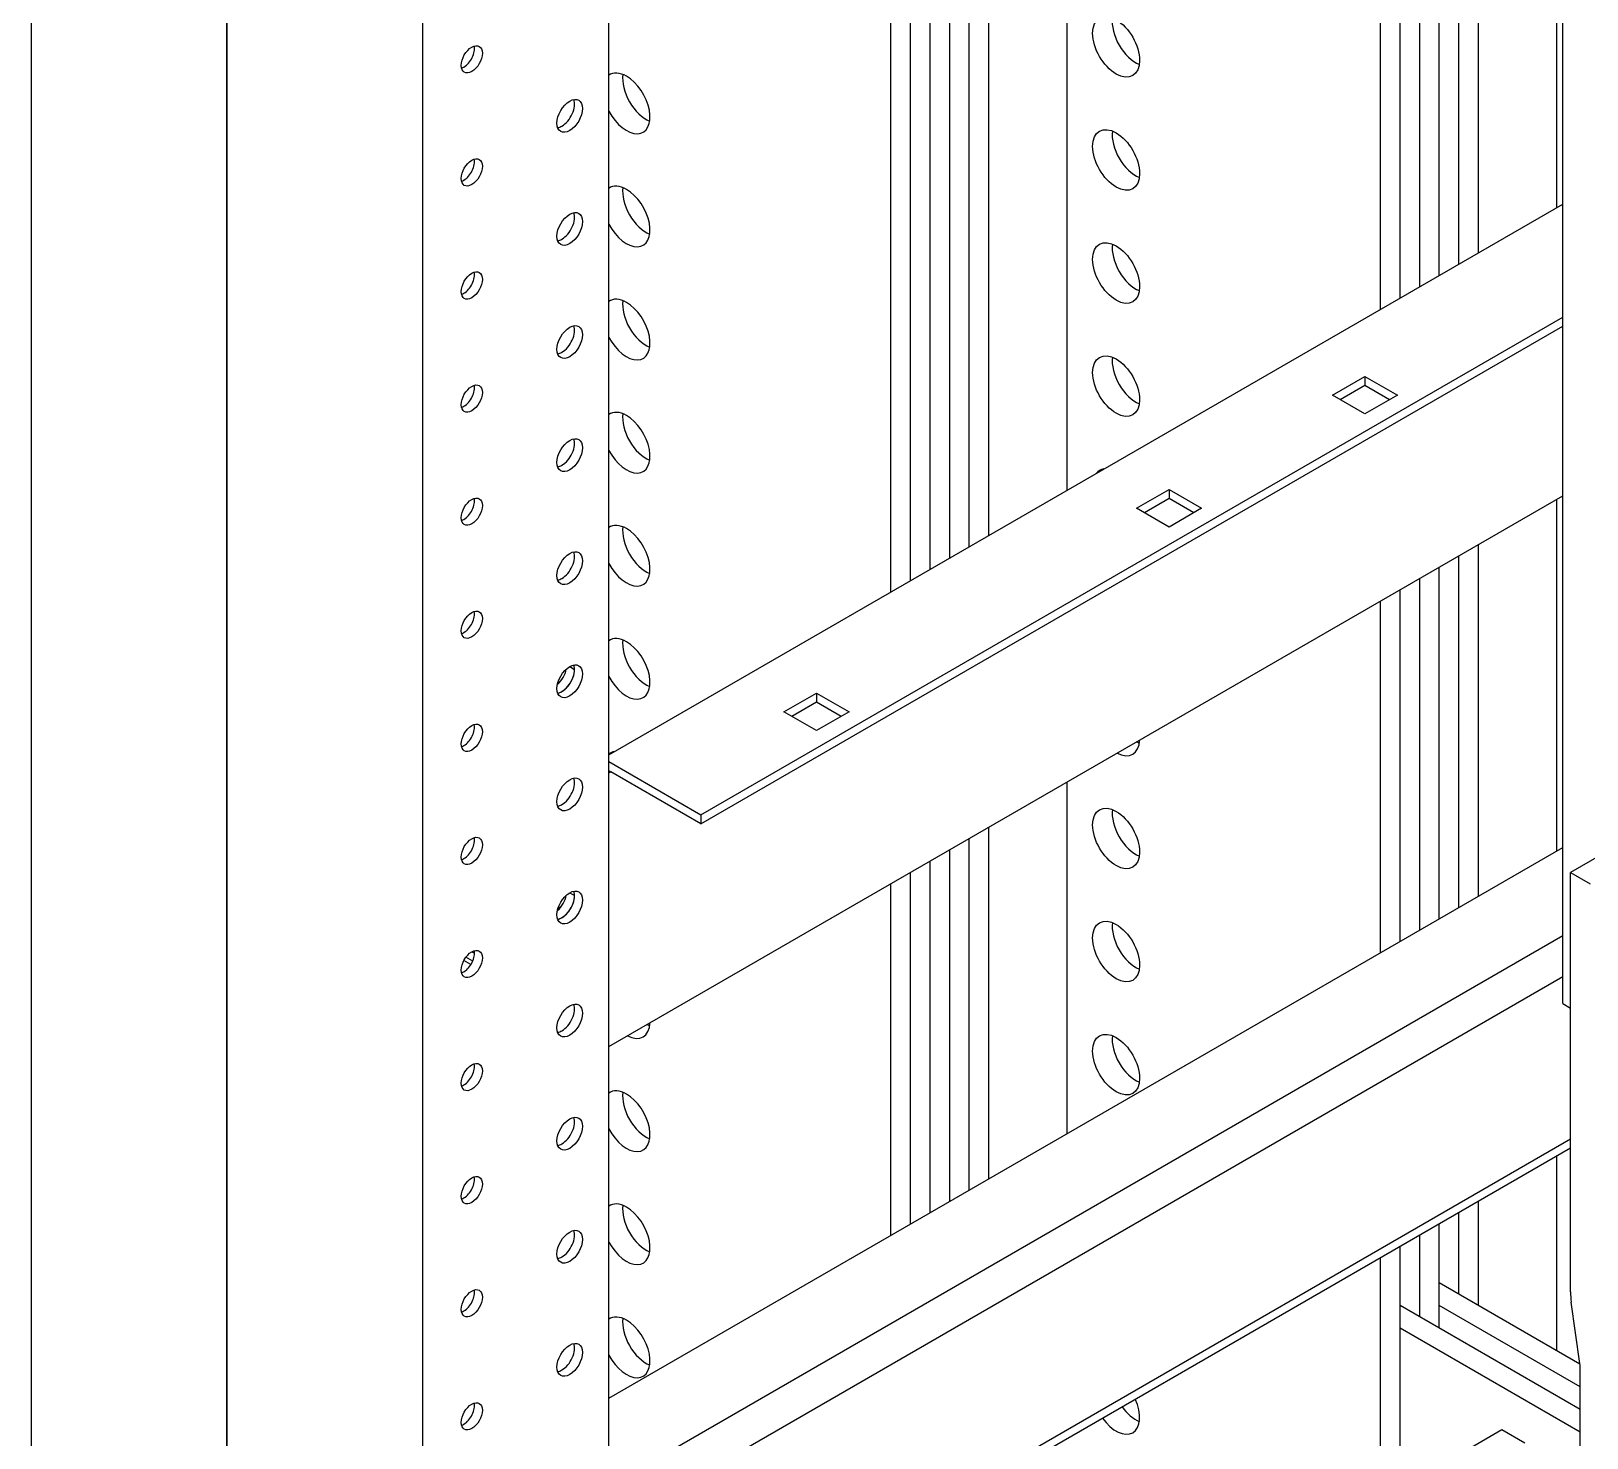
# Model space of a CAD drawing. Header units: millimetres. Extents: x -116965 to 323937, y 291661 to 566926.
# Drawn here: x -11378.6 to -11218.1, y 326248.7 to 326393.8 of the extents above; entities that cross this region are included whole.
import ezdxf

# ---------------------------------------------------------------- set-up
doc = ezdxf.new("R2010")
doc.units = ezdxf.units.MM
doc.layers.add('ALPHA', color=255, linetype='Continuous')

msp = doc.modelspace()

# ---------------------------------------------------------------- linework, layer by layer
at = {"layer": 'ALPHA'}
for p, q in [((-11221.24866, 326375.618233), (-11221.24866, 326651.71072)), ((-11271.756287, 326346.457641), (-11271.756287, 326622.550127)), ((-11231.35018, 326369.786117), (-11231.35018, 326608.55304)), ((-11229.329875, 326370.952541), (-11229.329875, 326609.719464)), ((-11233.370485, 326368.619693), (-11233.370485, 326607.386617)), ((-11235.390791, 326367.45327), (-11235.390791, 326606.220193)), ((-11239.431401, 326365.120422), (-11239.431401, 326603.887346)), ((-11237.411096, 326366.286846), (-11237.411096, 326605.053769)), ((-11279.837503, 326341.791949), (-11279.837503, 326580.558872)), ((-11283.878113, 326339.459101), (-11283.878113, 326578.226025)), ((-11281.857808, 326340.625525), (-11281.857808, 326579.392448)), ((-11285.898418, 326338.292678), (-11285.898418, 326577.059601)), ((-11287.918723, 326337.126254), (-11287.918723, 326575.893177)), ((-11289.939028, 326335.95983), (-11289.939028, 326574.726754)), ((-11378.630421, 326522.121045), (-11378.630421, 326055.55157)), ((-11358.427375, 326043.887336), (-11358.427375, 326510.456811)), ((-11358.42737, 326510.456808), (-11358.42737, 326043.887334)), ((-11319.031426, 326160.646347), (-11319.031426, 326509.873599)), ((-11338.224324, 326032.223099), (-11338.224324, 326498.792574)), ((-11220.642568, 326293.502005), (-11220.642568, 326431.60657)), ((-11319.031426, 326319.163326), (-11220.642568, 326375.96816)), ((-11309.535992, 326312.981281), (-11220.642568, 326364.303923)), ((-11309.535992, 326312.048142), (-11220.642568, 326363.370784)), ((-11244.401356, 326356.2556), (-11241.047649, 326358.191863)), ((-11241.047649, 326358.191863), (-11237.693943, 326356.2556)), ((-11241.047649, 326358.191863), (-11241.047649, 326357.258724)), ((-11241.047649, 326357.258724), (-11243.593234, 326355.78903)), ((-11238.502065, 326355.78903), (-11241.047649, 326357.258724)), ((-11241.047649, 326354.319336), (-11244.401356, 326356.2556)), ((-11237.693943, 326356.2556), (-11241.047649, 326354.319336)), ((-11319.031426, 326289.069595), (-11220.642568, 326345.874429)), ((-11264.604407, 326344.591363), (-11261.2507, 326346.527626)), ((-11261.2507, 326345.594487), (-11263.796285, 326344.124793)), ((-11261.2507, 326346.527626), (-11261.2507, 326345.594487)), ((-11261.2507, 326346.527626), (-11257.896994, 326344.591363)), ((-11258.705116, 326344.124793), (-11261.2507, 326345.594487)), ((-11221.24866, 326309.248725), (-11221.24866, 326345.524502)), ((-11261.2507, 326342.655099), (-11264.604407, 326344.591363)), ((-11257.896994, 326344.591363), (-11261.2507, 326342.655099)), ((-11229.329875, 326304.583033), (-11229.329875, 326340.85881)), ((-11231.35018, 326303.416609), (-11231.35018, 326339.692386)), ((-11235.390791, 326301.083762), (-11235.390791, 326337.359539)), ((-11233.370485, 326302.250186), (-11233.370485, 326338.525962)), ((-11237.411096, 326299.917338), (-11237.411096, 326336.193115)), ((-11239.431401, 326298.750915), (-11239.431401, 326335.026691)), ((-11323.072036, 326328.261431), (-11322.56696, 326327.969825)), ((-11300.969898, 326323.595736), (-11297.616192, 326325.532)), ((-11297.616192, 326324.598861), (-11300.161776, 326323.129167)), ((-11297.616192, 326325.532), (-11297.616192, 326324.598861)), ((-11297.616192, 326325.532), (-11294.262485, 326323.595736)), ((-11295.070608, 326323.129167), (-11297.616192, 326324.598861)), ((-11297.616192, 326321.659473), (-11300.969898, 326323.595736)), ((-11294.262485, 326323.595736), (-11297.616192, 326321.659473)), ((-11194.378602, 326321.729458), (-11219.834446, 326307.03252)), ((-11319.031426, 326318.463472), (-11309.535992, 326312.981281)), ((-11319.031426, 326317.530333), (-11318.829395, 326317.413691)), ((-11319.031426, 326317.297048), (-11318.829395, 326317.413691)), ((-11309.535992, 326312.048142), (-11318.829395, 326317.413691)), ((-11271.756287, 326280.088133), (-11271.756287, 326316.36391)), ((-11309.535992, 326312.981281), (-11309.535992, 326312.048142)), ((-11279.837503, 326275.422441), (-11279.837503, 326311.698217)), ((-11281.857808, 326274.256017), (-11281.857808, 326310.531794)), ((-11319.031426, 326252.793819), (-11220.642568, 326309.598652)), ((-11283.878113, 326273.089593), (-11283.878113, 326309.36537)), ((-11287.918723, 326270.756746), (-11287.918723, 326307.032523)), ((-11285.898418, 326271.92317), (-11285.898418, 326308.198946)), ((-11219.834446, 326307.03252), (-11217.814141, 326305.866096)), ((-11219.834446, 326263.768378), (-11219.834446, 326307.03252)), ((-11289.939028, 326269.590322), (-11289.939028, 326305.866099)), ((-11323.072036, 326304.932957), (-11322.56696, 326304.641351)), ((-11324.284219, 326303.299964), (-11323.988426, 326303.470741)), ((-11220.642568, 326300.500547), (-11319.031426, 326243.695714)), ((-11333.153168, 326298.85578), (-11332.890909, 326298.704365)), ((-11333.262418, 326297.519147), (-11333.993842, 326297.941435)), ((-11333.073759, 326297.876795), (-11333.77844, 326298.283642)), ((-11318.223304, 326239.963158), (-11220.642568, 326296.301422)), ((-11220.642568, 326293.502005), (-11219.834446, 326293.035436)), ((-11219.834446, 326279.504921), (-11318.223304, 326222.700087)), ((-11318.755864, 326221.522946), (-11219.834446, 326278.635254)), ((-11221.24866, 326257.692798), (-11221.24866, 326277.818757)), ((-11229.329875, 326262.35849), (-11229.329875, 326273.153065)), ((-11231.35018, 326263.524914), (-11231.35018, 326271.986641)), ((-11233.370485, 326260.025643), (-11233.370485, 326270.820218)), ((-11237.411096, 326244.935318), (-11237.411096, 326268.48737)), ((-11235.390791, 326261.192066), (-11235.390791, 326269.653794)), ((-11239.431401, 326246.101742), (-11239.431401, 326267.320947)), ((-11218.860518, 326256.314004), (-11233.370485, 326264.691338)), ((-11218.824293, 326251.627395), (-11237.411096, 326262.35849)), ((-11218.824293, 326253.960242), (-11233.370485, 326262.35849)), ((-11218.870333, 326256.387881), (-11219.757714, 326262.71134)), ((-11218.824293, 326249.294548), (-11237.411096, 326260.025643)), ((-11218.824293, 326240.9046), (-11218.824293, 326255.753658)), ((-11226.905514, 326249.527832), (-11237.007039, 326243.695714)), ((-11224.550131, 326248.167952), (-11226.905514, 326249.527832))]:
    msp.add_line(p, q, dxfattribs=at)
for centre, major_axis, start_param, end_param in [((-11266.705524, 326392.181449), (-1.714286, 2.96923), 0.7853981634, 7.0685834706), ((-11264.685219, 326393.347873), (-1.714286, 2.96923), 0.6301372461, 2.5114554075), ((-11333.173562, 326390.898383), (0.771429, 1.336153), 2.3561944902, 8.6393797974), ((-11333.981684, 326391.364953), (0.771429, 1.336153), 3.926990817, 5.7318997087), ((-11333.981684, 326391.364953), (0.771429, 1.336153), 3.692878252, 3.926990817), ((-11317.213151, 326386.349331), (-1.714286, 2.96923), 5.4977871438, 6.3458492228), ((-11317.213151, 326386.349331), (-1.714286, 2.96923), 1.5081324112, 5.4977871438), ((-11315.192846, 326387.515754), (-1.714286, 2.96923), 0.6301372461, 2.5114554075), ((-11323.072036, 326385.066265), (0.928571, 1.608333), 2.3561944902, 8.6393797974), ((-11323.880158, 326385.532834), (0.928571, 1.608333), 3.926990817, 5.8329886172), ((-11323.880158, 326385.532834), (0.928571, 1.608333), 3.5917893435, 3.926990817), ((-11266.705524, 326380.517212), (-1.714286, 2.96923), 0.7853981634, 7.0685834706), ((-11264.685219, 326381.683636), (-1.714286, 2.96923), 0.6301372461, 2.5114554075), ((-11333.173562, 326379.234146), (0.771429, 1.336153), 2.3561944902, 8.6393797974), ((-11333.981684, 326379.700716), (0.771429, 1.336153), 3.926990817, 5.7318997087), ((-11333.981684, 326379.700716), (0.771429, 1.336153), 3.692878252, 3.926990817), ((-11317.213151, 326374.685094), (-1.714286, 2.96923), 5.4977871438, 6.3458492228), ((-11317.213151, 326374.685094), (-1.714286, 2.96923), 1.5081324112, 5.4977871438), ((-11315.192846, 326375.851518), (-1.714286, 2.96923), 0.6301372461, 2.5114554075), ((-11323.072036, 326373.402028), (0.928571, 1.608333), 2.3561944902, 8.6393797974), ((-11323.880158, 326373.868597), (0.928571, 1.608333), 3.926990817, 5.8329886172), ((-11323.880158, 326373.868597), (0.928571, 1.608333), 3.5917893435, 3.926990817), ((-11266.705524, 326368.852975), (-1.714286, 2.96923), 0.7853981634, 7.0685834706), ((-11264.685219, 326370.019399), (-1.714286, 2.96923), 0.6301372461, 2.5114554075), ((-11333.173562, 326367.569909), (0.771429, 1.336153), 2.3561944902, 8.6393797974), ((-11333.981684, 326368.036479), (0.771429, 1.336153), 3.926990817, 5.7318997087), ((-11333.981684, 326368.036479), (0.771429, 1.336153), 3.692878252, 3.926990817), ((-11317.213151, 326363.020857), (-1.714286, 2.96923), 5.4977871438, 6.3458492228), ((-11317.213151, 326363.020857), (-1.714286, 2.96923), 1.5081324112, 5.4977871438), ((-11315.192846, 326364.187281), (-1.714286, 2.96923), 0.6301372461, 2.5114554075), ((-11323.072036, 326361.737791), (0.928571, 1.608333), 2.3561944902, 8.6393797974), ((-11323.880158, 326362.20436), (0.928571, 1.608333), 3.926990817, 5.8329886172), ((-11323.880158, 326362.20436), (0.928571, 1.608333), 3.5917893435, 3.926990817), ((-11266.705524, 326357.188739), (-1.714286, 2.96923), 0.7853981634, 7.0685834706), ((-11264.685219, 326358.355162), (-1.714286, 2.96923), 0.6301372461, 2.5114554075), ((-11333.173562, 326355.905673), (0.771429, 1.336153), 2.3561944902, 8.6393797974), ((-11333.981684, 326356.372242), (0.771429, 1.336153), 3.926990817, 5.7318997087), ((-11333.981684, 326356.372242), (0.771429, 1.336153), 3.692878252, 3.926990817), ((-11317.213151, 326351.35662), (-1.714286, 2.96923), 5.4977871438, 6.3458492228), ((-11317.213151, 326351.35662), (-1.714286, 2.96923), 1.5081324112, 5.4977871438), ((-11315.192846, 326352.523044), (-1.714286, 2.96923), 0.6301372461, 2.5114554075), ((-11323.072036, 326350.073554), (0.928571, 1.608333), 2.3561944902, 8.6393797974), ((-11323.880158, 326350.540124), (0.928571, 1.608333), 3.926990817, 5.8329886172), ((-11323.880158, 326350.540124), (0.928571, 1.608333), 3.5917893435, 3.926990817), ((-11266.705524, 326345.524502), (-1.714286, 2.96923), 6.0471460144, 6.5192245999), ((-11333.173562, 326344.241436), (0.771429, 1.336153), 2.3561944902, 8.6393797974), ((-11333.981684, 326344.708005), (0.771429, 1.336153), 3.926990817, 5.7318997087), ((-11333.981684, 326344.708005), (0.771429, 1.336153), 3.692878252, 3.926990817), ((-11317.213151, 326339.692383), (-1.714286, 2.96923), 5.4977871438, 6.3458492228), ((-11317.213151, 326339.692383), (-1.714286, 2.96923), 1.5081324112, 5.4977871438), ((-11315.192846, 326340.858807), (-1.714286, 2.96923), 0.6301372461, 2.5114554075), ((-11323.072036, 326338.409317), (0.928571, 1.608333), 2.3561944902, 8.6393797974), ((-11323.880158, 326338.875887), (0.928571, 1.608333), 3.926990817, 5.8329886172), ((-11323.880158, 326338.875887), (0.928571, 1.608333), 3.5917893435, 3.926990817), ((-11333.173562, 326332.577199), (0.771429, 1.336153), 2.3561944902, 8.6393797974), ((-11333.981684, 326333.043768), (0.771429, 1.336153), 3.926990817, 5.7318997087), ((-11333.981684, 326333.043768), (0.771429, 1.336153), 3.692878252, 3.926990817), ((-11317.213151, 326328.028146), (-1.714286, 2.96923), 5.4977871438, 6.3458492228), ((-11317.213151, 326328.028146), (-1.714286, 2.96923), 1.5081324112, 5.4977871438), ((-11315.192846, 326329.19457), (-1.714286, 2.96923), 0.6301372461, 2.5114554075), ((-11323.072036, 326326.74508), (0.928571, 1.608333), 2.3561944902, 8.6393797974), ((-11324.68828, 326327.678219), (0.928571, 1.608333), 4.1973738484, 5.2274041124), ((-11323.880158, 326327.21165), (0.928571, 1.608333), 3.5917893435, 5.4977871438), ((-11323.880158, 326327.21165), (0.928571, 1.608333), 3.926990817, 5.8329886172), ((-11323.880158, 326327.21165), (0.928571, 1.608333), 3.5917893435, 3.926990817), ((-11333.173562, 326320.912962), (0.771429, 1.336153), 2.3561944902, 8.6393797974), ((-11333.981684, 326321.379531), (0.771429, 1.336153), 3.926990817, 5.7318997087), ((-11333.981684, 326321.379531), (0.771429, 1.336153), 3.692878252, 3.926990817), ((-11266.705524, 326322.196028), (-1.714286, 2.96923), 2.3987806828, 3.8844046244), ((-11264.685219, 326323.362452), (-1.714286, 2.96923), 2.3987806828, 2.5114554075), ((-11317.213151, 326316.36391), (-1.714286, 2.96923), 6.0471460144, 6.3458492228), ((-11323.072036, 326315.080843), (0.928571, 1.608333), 2.3561944902, 8.6393797974), ((-11323.880158, 326315.547413), (0.928571, 1.608333), 3.926990817, 5.8329886172), ((-11323.880158, 326315.547413), (0.928571, 1.608333), 3.5917893435, 3.926990817), ((-11266.705524, 326310.531791), (-1.714286, 2.96923), 0.7853981634, 7.0685834706), ((-11264.685219, 326311.698215), (-1.714286, 2.96923), 0.6301372461, 2.5114554075), ((-11333.173562, 326309.248725), (0.771429, 1.336153), 2.3561944902, 8.6393797974), ((-11333.981684, 326309.715295), (0.771429, 1.336153), 3.926990817, 5.7318997087), ((-11333.981684, 326309.715295), (0.771429, 1.336153), 3.692878252, 3.926990817), ((-11323.072036, 326303.416607), (0.928571, 1.608333), 2.3561944902, 8.6393797974), ((-11324.68828, 326304.349746), (0.928571, 1.608333), 4.1973738484, 5.2274041124), ((-11323.880158, 326303.883176), (0.928571, 1.608333), 3.5917893435, 5.4977871438), ((-11323.880158, 326303.883176), (0.928571, 1.608333), 3.926990817, 5.8329886172), ((-11323.880158, 326303.883176), (0.928571, 1.608333), 3.5917893435, 3.926990817), ((-11266.705524, 326298.867554), (-1.714286, 2.96923), 0.7853981634, 7.0685834706), ((-11264.685219, 326300.033978), (-1.714286, 2.96923), 0.6301372461, 2.5114554075), ((-11333.173562, 326297.584488), (0.771429, 1.336153), 2.3561944902, 8.6393797974), ((-11333.981684, 326298.051058), (0.771429, 1.336153), 3.926990817, 5.7318997087), ((-11333.981684, 326298.051058), (0.771429, 1.336153), 3.692878252, 3.926990817), ((-11323.072036, 326291.75237), (0.928571, 1.608333), 2.3561944902, 8.6393797974), ((-11323.880158, 326292.218939), (0.928571, 1.608333), 3.926990817, 5.8329886172), ((-11323.880158, 326292.218939), (0.928571, 1.608333), 3.5917893435, 3.926990817), ((-11317.213151, 326293.035436), (-1.714286, 2.96923), 2.3987806828, 3.8844046244), ((-11315.192846, 326294.201859), (-1.714286, 2.96923), 2.3987806828, 2.5114554075), ((-11266.705524, 326287.203317), (-1.714286, 2.96923), 0.7853981634, 7.0685834706), ((-11264.685219, 326288.369741), (-1.714286, 2.96923), 0.6301372461, 2.5114554075), ((-11333.173562, 326285.920251), (0.771429, 1.336153), 2.3561944902, 8.6393797974), ((-11333.981684, 326286.386821), (0.771429, 1.336153), 3.926990817, 5.7318997087), ((-11333.981684, 326286.386821), (0.771429, 1.336153), 3.692878252, 3.926990817), ((-11317.213151, 326281.371199), (-1.714286, 2.96923), 5.4977871438, 6.3458492228), ((-11315.192846, 326282.537623), (-1.714286, 2.96923), 0.6301372461, 2.5114554075), ((-11317.213151, 326281.371199), (-1.714286, 2.96923), 1.5081324112, 5.4977871438), ((-11323.072036, 326280.088133), (0.928571, 1.608333), 2.3561944902, 8.6393797974), ((-11323.880158, 326280.554702), (0.928571, 1.608333), 3.926990817, 5.8329886172), ((-11323.880158, 326280.554702), (0.928571, 1.608333), 3.5917893435, 3.926990817), ((-11333.173562, 326274.256014), (0.771429, 1.336153), 2.3561944902, 8.6393797974), ((-11333.981684, 326274.722584), (0.771429, 1.336153), 3.926990817, 5.7318997087), ((-11333.981684, 326274.722584), (0.771429, 1.336153), 3.692878252, 3.926990817), ((-11317.213151, 326269.706962), (-1.714286, 2.96923), 5.4977871438, 6.3458492228), ((-11317.213151, 326269.706962), (-1.714286, 2.96923), 1.5081324112, 5.4977871438), ((-11315.192846, 326270.873386), (-1.714286, 2.96923), 0.6301372461, 2.5114554075), ((-11323.072036, 326268.423896), (0.928571, 1.608333), 2.3561944902, 8.6393797974), ((-11323.880158, 326268.890465), (0.928571, 1.608333), 3.926990817, 5.8329886172), ((-11323.880158, 326268.890465), (0.928571, 1.608333), 3.5917893435, 3.926990817), ((-11333.173562, 326262.591778), (0.771429, 1.336153), 2.3561944902, 8.6393797974), ((-11333.981684, 326263.058347), (0.771429, 1.336153), 3.926990817, 5.7318997087), ((-11214.783683, 326260.852319), (-3.571429, 6.185896), 0.7853981634, 0.9599310886), ((-11333.981684, 326263.058347), (0.771429, 1.336153), 3.692878252, 3.926990817), ((-11317.213151, 326258.042725), (-1.714286, 2.96923), 5.4977871438, 6.3458492228), ((-11317.213151, 326258.042725), (-1.714286, 2.96923), 1.5081324112, 5.4977871438), ((-11315.192846, 326259.209149), (-1.714286, 2.96923), 0.6301372461, 2.5114554075), ((-11323.072036, 326256.759659), (0.928571, 1.608333), 2.3561944902, 8.6393797974), ((-11323.880158, 326257.226229), (0.928571, 1.608333), 3.926990817, 5.8329886172), ((-11323.880158, 326257.226229), (0.928571, 1.608333), 3.5917893435, 3.926990817), ((-11221.854751, 326257.503294), (-2.142857, 3.711537), 3.926990817, 4.1015237422), ((-11333.173562, 326250.927541), (0.771429, 1.336153), 2.3561944902, 8.6393797974), ((-11333.981684, 326251.39411), (0.771429, 1.336153), 3.926990817, 5.7318997087), ((-11266.705524, 326252.210607), (-1.714286, 2.96923), 1.7322410895, 4.5509442177), ((-11264.685219, 326253.37703), (-1.714286, 2.96923), 1.7322410895, 2.5114554075), ((-11264.685219, 326253.37703), (-1.714286, 2.96923), 1.7322410895, 2.5114554075), ((-11333.981684, 326251.39411), (0.771429, 1.336153), 3.692878252, 3.926990817)]:
    msp.add_ellipse(centre, major_axis=major_axis, ratio=0.5773502692, start_param=start_param, end_param=end_param, dxfattribs=at)

doc.saveas('drawing.dxf')
